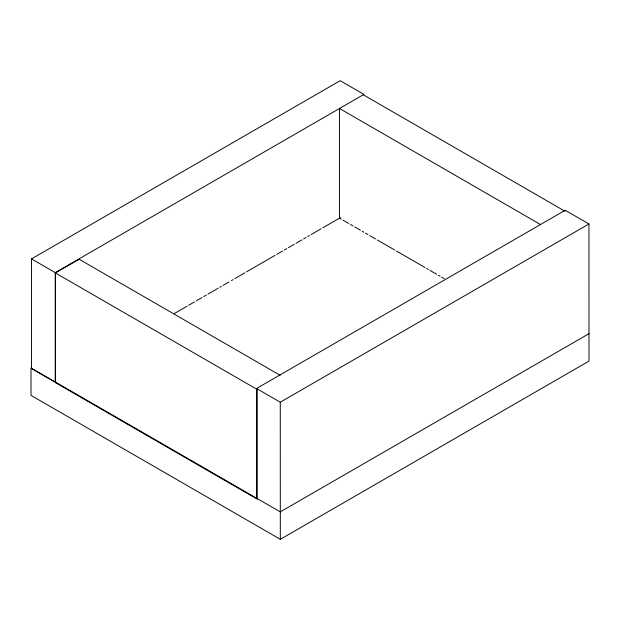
<?xml version="1.0" encoding="UTF-8"?>
<svg xmlns="http://www.w3.org/2000/svg" width="620" height="620" viewBox="0 0 620 620"><rect width="100%" height="100%" fill="white"/><g stroke="black" fill="none" stroke-linecap="round" stroke-linejoin="round"><path stroke-width="0.93" d="M31.511 258.897L340.186 80.685L363.932 94.395L55.25 272.606L31.511 258.897L31.511 368.575L55.25 382.284L55.25 272.606M55.42 272.963L257.246 389.484L257.246 499.162L55.42 382.633L55.42 272.963L79.166 259.253L280.155 375.294M174.367 313.511L186.946 306.249M188.627 305.28L194.494 301.894M196.176 300.925L202.042 297.53M203.724 296.562L206.235 295.112M207.917 294.144L217.984 288.331M219.658 287.362L221.34 286.394M223.014 285.425L228.888 282.038M231.399 280.581L233.081 279.612M234.755 278.644L244.822 272.831M246.504 271.862L275.024 255.401M276.698 254.433L282.573 251.038M284.247 250.069L286.765 248.62M288.44 247.651L294.314 244.264M295.988 243.296L301.863 239.901M303.544 238.933L306.055 237.483M307.737 236.514L309.411 235.546M311.093 234.577L321.152 228.764M322.834 227.796L340.45 217.628M256.525 498.162L256.525 388.492L565.207 210.273L588.954 223.983L589 361.103L280.317 539.315L31 395.374L31 367.954L280.317 511.895M256.525 388.492L280.271 402.202L588.954 223.983M280.271 511.872L589 333.684M363.266 94.782L565.091 211.304M540.508 224.533L339.52 108.492L339.52 218.162L341.194 219.131M342.868 220.1L348.727 223.479M350.409 224.448L352.92 225.897M354.594 226.866L360.453 230.253M362.127 231.213L363.808 232.182M365.482 233.151L367.993 234.6M369.667 235.569L375.526 238.956M377.208 239.917L394.793 250.077M396.467 251.038L424.94 267.483M426.614 268.445L428.288 269.413M429.962 270.382L436.666 274.249M438.34 275.218L440.014 276.187M441.688 277.148L444.199 278.605M280.271 402.202L280.317 539.315"/></g></svg>
